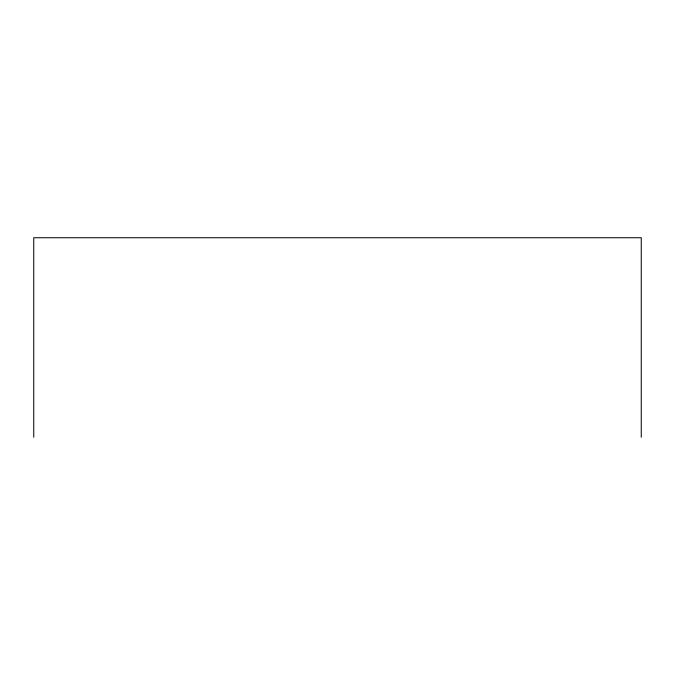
<?xml version="1.0" encoding="UTF-8"?>
<svg xmlns="http://www.w3.org/2000/svg" width="675" height="675" viewBox="0 0 675 675"><rect width="100%" height="100%" fill="white"/><g stroke="black" fill="none" stroke-linecap="round" stroke-linejoin="round"><path stroke-width="1.01" d="M641.25 437.257L641.25 237.743L33.75 237.743L33.75 437.257"/></g></svg>
